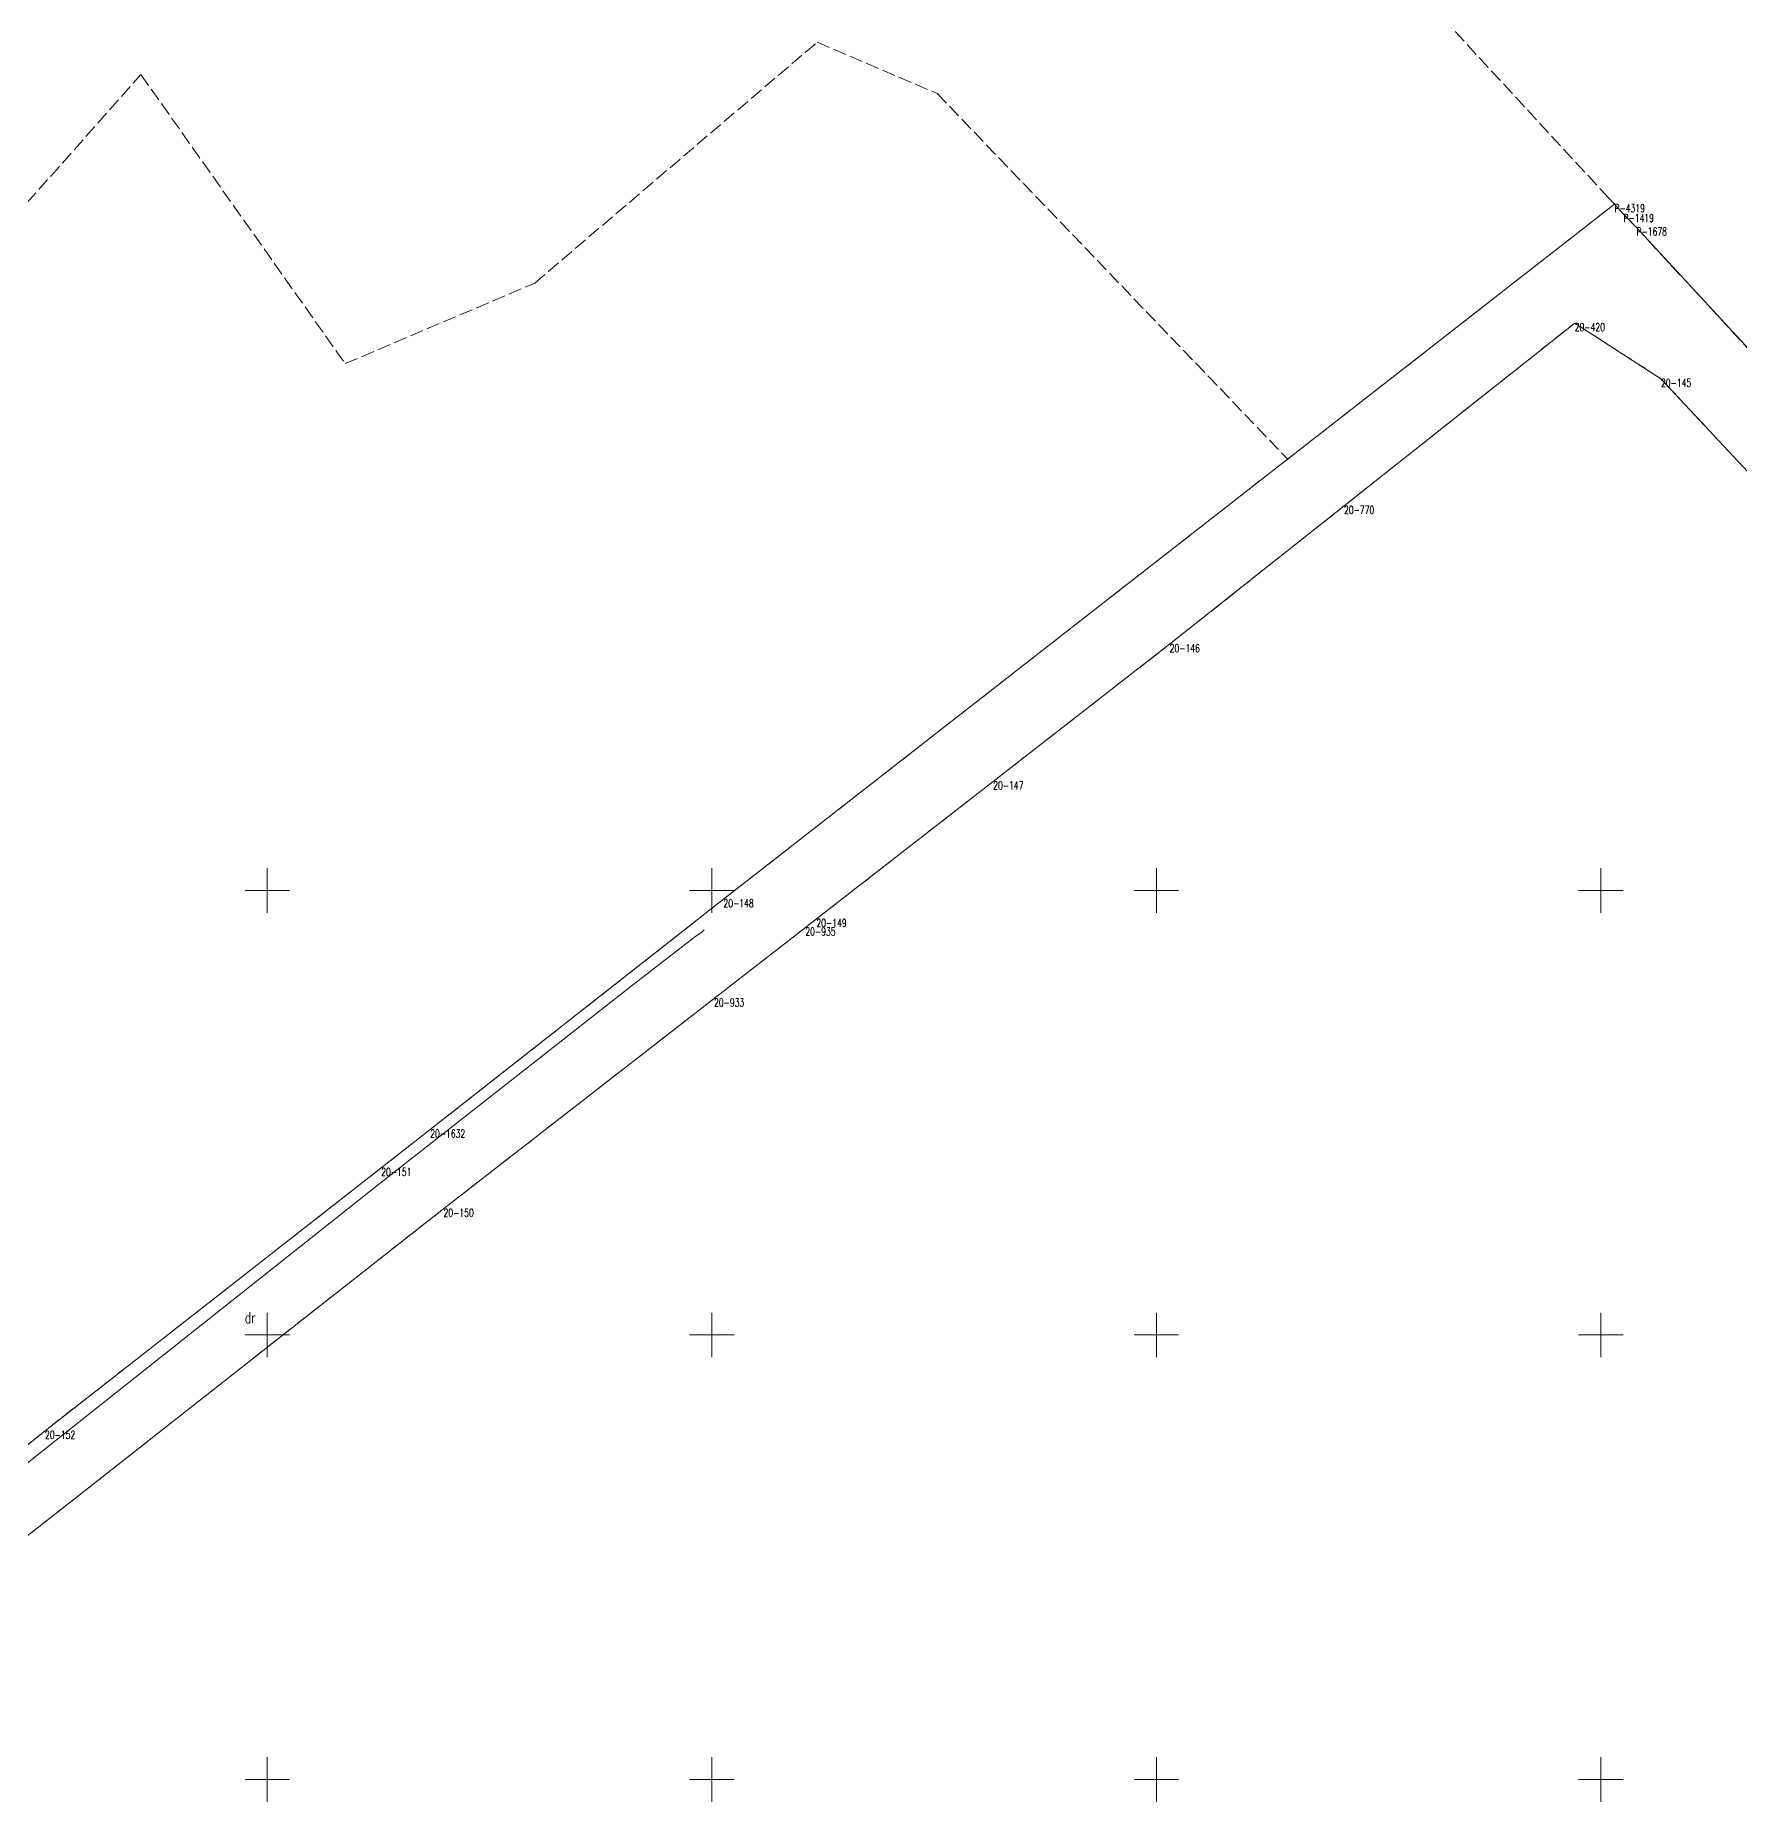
# Model space of a CAD drawing. Header units: metres. Extents: x 7536658 to 7539479, y 5878998 to 5880901.
# Drawn here: x 7538923.9 to 7539115.6, y 5880147.5 to 5880346.2 of the extents above; entities that cross this region are included whole.
import ezdxf
from ezdxf.enums import TextEntityAlignment as Align

# ---------------------------------------------------------------- set-up
doc = ezdxf.new("R2010")
doc.units = ezdxf.units.M
for name, pattern in [('1', [0]), ('3_SUWP', [0]), ('GDE', [0]), ('GUK', [2, 1.5, -0.5])]:
    doc.linetypes.add(name, pattern=pattern)
for name, color, linetype, lineweight in [('Dzialki', 7, 'GDE', 18), ('Numery_punktow', 7, 'CONTINUOUS', 9), ('Podzial_sekcyjny_krzyze', 7, '1', 18), ('SUWP_L_0', 5, '3_SUWP', 18)]:
    doc.layers.add(name, color=color, linetype=linetype, lineweight=lineweight)
doc.layers.add('Kontury', color=96, linetype='GUK', lineweight=18, true_color=0x008000)
doc.layers.add('Numery_konturow', color=96, linetype='CONTINUOUS', lineweight=13, true_color=0x008000)
doc.styles.get("Standard").update_dxf_attribs({"font": 'Simplex.SHX', "width": 0.75})

msp = doc.modelspace()

# ---------------------------------------------------------------- linework, layer by layer
at = {"layer": 'Dzialki'}
for p, q in [((7539101.52, 5880327.19), (7539001.31, 5880249.01)), ((7539102.54, 5880326.09), (7539101.52, 5880327.19)), ((7539104, 5880324.56), (7539102.54, 5880326.09)), ((7539121.14, 5880305.98), (7539104, 5880324.56)), ((7539071.11, 5880293.25), (7539097.06, 5880313.82)), ((7539097.06, 5880313.82), (7539106.76, 5880307.55)), ((7539106.76, 5880307.55), (7539122.65, 5880290.5)), ((7539051.49, 5880277.7), (7539071.11, 5880293.25)), ((7539031.65, 5880262.26), (7539051.49, 5880277.7)), ((7539011.76, 5880246.79), (7539031.65, 5880262.26)), ((7539001.31, 5880249.01), (7538968.32, 5880223.1)), ((7539010.52, 5880245.82), (7539011.76, 5880246.79)), ((7539000.25, 5880237.84), (7539010.52, 5880245.82)), ((7538969.82, 5880214.19), (7539000.25, 5880237.84)), ((7538968.32, 5880223.1), (7538962.81, 5880218.78)), ((7538962.81, 5880218.78), (7538925, 5880189.22)), ((7538915.28, 5880171.32), (7538969.82, 5880214.19)), ((7538925, 5880189.22), (7538899.67, 5880168.9))]:
    msp.add_line(p, q, dxfattribs=at)
at = {"layer": 'Kontury'}
for p, q in [((7539100.89, 5880327.87), (7539080.63, 5880349.85)), ((7538980.08, 5880318.32), (7539011.86, 5880345.42)), ((7539011.86, 5880345.42), (7539025.34, 5880339.65)), ((7538868.57, 5880265.98), (7538935.78, 5880341.78)), ((7538935.78, 5880341.78), (7538958.76, 5880309.26)), ((7539025.34, 5880339.65), (7539064.77, 5880298.52)), ((7539064.77, 5880298.52), (7539101.52, 5880327.19)), ((7539101.52, 5880327.19), (7539100.89, 5880327.87)), ((7539102.54, 5880326.09), (7539101.52, 5880327.19)), ((7539104, 5880324.56), (7539102.54, 5880326.09)), ((7539121.14, 5880305.98), (7539104, 5880324.56)), ((7538958.76, 5880309.26), (7538980.08, 5880318.32)), ((7539079.23, 5880299.69), (7539097.06, 5880313.82)), ((7539097.06, 5880313.82), (7539106.76, 5880307.55)), ((7539106.76, 5880307.55), (7539122.65, 5880290.5)), ((7539064.77, 5880298.52), (7539041.11, 5880280.06)), ((7539071.11, 5880293.25), (7539079.23, 5880299.69)), ((7539051.49, 5880277.7), (7539071.11, 5880293.25)), ((7539041.11, 5880280.06), (7539021.81, 5880265)), ((7539031.65, 5880262.26), (7539051.49, 5880277.7)), ((7539021.81, 5880265), (7539001.31, 5880249.01)), ((7539011.76, 5880246.79), (7539031.65, 5880262.26)), ((7539001.31, 5880249.01), (7538980.8, 5880232.9)), ((7539010.52, 5880245.82), (7539011.76, 5880246.79)), ((7539000.25, 5880237.84), (7539010.52, 5880245.82)), ((7538969.82, 5880214.19), (7539000.25, 5880237.84)), ((7538980.8, 5880232.9), (7538962.81, 5880218.78)), ((7538962.81, 5880218.78), (7538925, 5880189.22)), ((7538915.28, 5880171.32), (7538969.82, 5880214.19)), ((7538925, 5880189.22), (7538903.77, 5880172.18))]:
    msp.add_line(p, q, dxfattribs=at)
at = {"layer": 'Podzial_sekcyjny_krzyze'}
for p, q in [((7538950, 5880247.5), (7538950, 5880252.5)), ((7539000, 5880247.5), (7539000, 5880252.5)), ((7539050, 5880247.5), (7539050, 5880252.5)), ((7539100, 5880247.5), (7539100, 5880252.5)), ((7538947.5, 5880250), (7538952.5, 5880250)), ((7538997.5, 5880250), (7539002.5, 5880250)), ((7539047.5, 5880250), (7539052.5, 5880250)), ((7539097.5, 5880250), (7539102.5, 5880250)), ((7538950, 5880197.5), (7538950, 5880202.5)), ((7539000, 5880197.5), (7539000, 5880202.5)), ((7539050, 5880197.5), (7539050, 5880202.5)), ((7539100, 5880197.5), (7539100, 5880202.5)), ((7538947.5, 5880200), (7538952.5, 5880200)), ((7538997.5, 5880200), (7539002.5, 5880200)), ((7539047.5, 5880200), (7539052.5, 5880200)), ((7539097.5, 5880200), (7539102.5, 5880200)), ((7538950, 5880147.5), (7538950, 5880152.5)), ((7539000, 5880147.5), (7539000, 5880152.5)), ((7539050, 5880147.5), (7539050, 5880152.5)), ((7539100, 5880147.5), (7539100, 5880152.5)), ((7538947.5, 5880150), (7538952.5, 5880150)), ((7538997.5, 5880150), (7539002.5, 5880150)), ((7539047.5, 5880150), (7539052.5, 5880150)), ((7539097.5, 5880150), (7539102.5, 5880150))]:
    msp.add_line(p, q, dxfattribs=at)
at = {"layer": 'SUWP_L_0', "linetype": '3_SUWP'}
for p, q in [((7538998.22, 5880244.84), (7538991.08, 5880239.35)), ((7538998.83, 5880245.26), (7538998.22, 5880244.84)), ((7538999.15, 5880245.56), (7538998.83, 5880245.26)), ((7538991.08, 5880239.35), (7538962.49, 5880216.94)), ((7538962.49, 5880216.94), (7538888.2, 5880157.99))]:
    msp.add_line(p, q, dxfattribs=at)

# ---------------------------------------------------------------- texts
at = {"layer": 'Numery_konturow', "width": 0.7}
msp.add_text('dr', height=1.26, dxfattribs=at).set_placement((7538948.07, 5880201.95), align=Align.MIDDLE)
at = {"layer": 'Numery_punktow', "width": 0.7}
for s, p in [('P-4319', (7539101.52, 5880327.19)), ('P-1419', (7539102.54, 5880326.09)), ('P-1678', (7539104, 5880324.56)), ('20-420', (7539097.06, 5880313.82)), ('20-145', (7539106.76, 5880307.55)), ('20-770', (7539071.11, 5880293.25)), ('20-146', (7539051.49, 5880277.7)), ('20-147', (7539031.65, 5880262.26)), ('20-148', (7539001.31, 5880249.01)), ('20-149', (7539011.76, 5880246.79)), ('20-935', (7539010.52, 5880245.82)), ('20-933', (7539000.25, 5880237.84)), ('20-1632', (7538968.32, 5880223.1)), ('20-151', (7538962.81, 5880218.78)), ('20-150', (7538969.82, 5880214.19)), ('20-152', (7538925, 5880189.22))]:
    msp.add_text(s, height=0.9, dxfattribs=at).set_placement(p, align=Align.TOP_LEFT)

doc.saveas('drawing.dxf')
